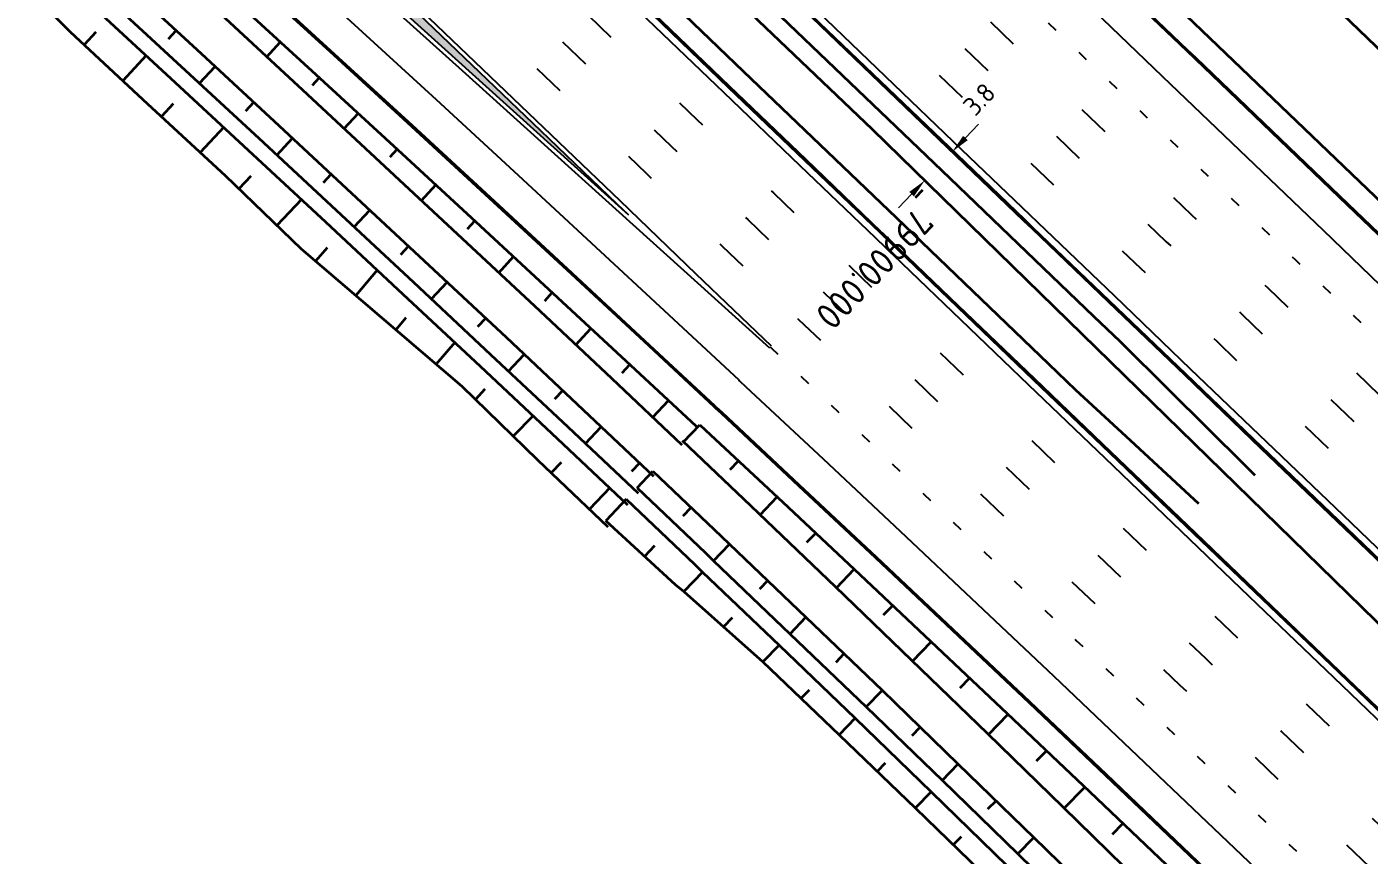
# Model space of a CAD drawing. Header units: metres. Extents: x 134219 to 139178, y 438661 to 444352.
# Drawn here: x 138721.3 to 138848.4, y 438923.7 to 439002.1 of the extents above; entities that cross this region are included whole.
import ezdxf

# ---------------------------------------------------------------- set-up
doc = ezdxf.new("R2010")
doc.units = ezdxf.units.M
doc.linetypes.add('13strp', pattern=[4, 1, -3])
doc.linetypes.add('39strp', pattern=[12, 3, -9])
doc.layers.get('DEFPOINTS').update_dxf_attribs({"color": 193})
for name, color, linetype, lineweight in [('N-WE-KL-ET_LS_OV_KABEL-G', 10, 'KL-LS-OV-N', 35), ('N-WE-KL-ET_LS_OV_KABEL-M', 7, 'Continuous', 18), ('Utd-geleiderail-nw', 8, 'glm a2ee v014$0$f2m40080', 35), ('Utd-ondergr-nw', 8, '13strp', 35)]:
    doc.layers.add(name, color=color, linetype=linetype, lineweight=lineweight)
doc.layers.add('Utd-weg-nw', color=8, linetype='Continuous')
doc.styles.add('alm a2ee v011$0$rtw_iso', font='NLCS-ISO.ttf')
doc.styles.add('NLCS_18', font='NLCS-ISO.ttf', dxfattribs={"height": 1.8})
doc.linetypes.add('glm a2ee v014$0$f2m40080', pattern='A,2,-1,[160,RTW.shx,S=0.5,R=0,X=0,Y=0],-1', length=4)
doc.linetypes.add('KL-LS-OV-N', pattern='A,4,-1,[103,NLCS.SHX,S=0.75,R=0,X=0,Y=0],-1,4,-1.5,["0V",Standard,S=1,R=0,X=0,Y=-0.5],-3', length=14.5)
doc.dimstyles.new('NLCS_t18_pijl_Dimension_l3_h1', dxfattribs={"dimtxt": 1.8, "dimasz": 1.8, "dimexe": 2, "dimexo": 2, "dimgap": 0.7, "dimtad": 1, "dimdec": 1, "dimzin": 0, "dimdsep": 46, "dimtxsty": 'NLCS_18', "dimcen": 2.5, "dimdle": 2, "dimclrd": 256, "dimclre": 256, "dimclrt": 256, "dimadec": 1, "dimazin": 0, "dimtfac": 1, "dimtdec": 1, "dimtofl": 0, "dimtmove": 1, "dimatfit": 0, "dimfxl": 0, "dimtolj": 1, "dimtzin": 0, "dimlwd": 18, "dimlwe": 18, "dimarcsym": 0})

# ---------------------------------------------------------------- blocks, each defined once
blk = doc.blocks.new('*D515')
at = {"layer": 'DEFPOINTS', "color": 0, "transparency": 16777216}
for p in [(138808.9, 438990.31), (138806.3, 438987.59), (138806.3, 438987.59)]:
    blk.add_point(p, dxfattribs=at)
at = {"layer": 'N-WE-KL-ET_LS_OV_KABEL-M', "linetype": 'Continuous', "lineweight": 18, "transparency": 16777216}
for p, q in [((138810.15, 438991.61), (138811.39, 438992.91)), ((138805.05, 438986.29), (138803.8, 438984.99))]:
    blk.add_line(p, q, dxfattribs=at)
at = {"layer": 'N-WE-KL-ET_LS_OV_KABEL-M', "lineweight": 18, "transparency": 16777216}
for p, q in [((138808.9, 438990.31), (138810.35, 438988.92)), ((138806.3, 438987.59), (138804.85, 438988.97))]:
    blk.add_line(p, q, dxfattribs=at)
at = {"layer": 'N-WE-KL-ET_LS_OV_KABEL-M', "transparency": 16777216}
for points in [[(138809.93, 438991.81), (138810.36, 438991.4), (138808.9, 438990.31)], [(138804.83, 438986.5), (138805.27, 438986.08), (138806.3, 438987.59)]]:
    blk.add_solid(points, dxfattribs=at)
at = {"layer": 'N-WE-KL-ET_LS_OV_KABEL-M', "transparency": 16777216, "insert": (138811.46, 438995.28), "char_height": 1.8, "attachment_point": 5, "rotation": 46.2058, "style": 'NLCS_18'}
blk.add_mtext('\\A1;3.8', dxfattribs=at)

msp = doc.modelspace()

# ---------------------------------------------------------------- hatches: boundary and pattern name
at = {"layer": 'Utd-weg-nw', "linetype": 'Continuous'}
msp.add_hatch(color=256, dxfattribs=at).paths.add_polyline_path([(138778.25, 438984.33), (138770.9, 438990.96), (138763.48, 438997.66), (138756.05, 439004.37), (138748.63, 439011.07), (138741.21, 439017.77), (138733.79, 439024.47), (138726.36, 439031.17), (138718.94, 439037.87), (138711.52, 439044.57), (138711.4, 439044.68), (138713.27, 439046.63), (138714.67, 439045.28), (138719.4, 439040.76), (138726.61, 439033.83), (138733.83, 439026.91), (138741.05, 439019.99), (138748.27, 439013.07), (138755.49, 439006.15), (138762.71, 438999.23), (138769.92, 438992.31), (138777.14, 438985.39), (138778.25, 438984.33)])

# ---------------------------------------------------------------- linework, layer by layer
at = {"layer": 'N-WE-KL-ET_LS_OV_KABEL-G', "flags": 128}
for points, elevation in [([(138601.66, 439183.6), (138613.92, 439171.92), (138660.91, 439126.84), (138707.71, 439081.89), (138754.75, 439037.02), (138768.95, 439023.34), (138801.31, 438992.45), (138850.33, 438944.62), (138871.04, 438924.99)], 1.38), ([(138805.55, 439045.34), (138807.03, 439043.96), (138805.5, 439042.1), (138948.82, 438904.38), (138948.95, 438903.89)], -0.15)]:
    msp.add_lwpolyline(points, dxfattribs=dict(at, elevation=elevation))
msp.add_lwpolyline([(138965.16, 438874.91), (138941.81, 438897.22), (138887.71, 438948.92), (138826.6, 439007.5), (138793.89, 439038.41)], dxfattribs=at)
at = {"layer": 'Utd-geleiderail-nw', "linetype": 'Continuous', "flags": 128}
for points in [[(138721.26, 439071.6), (138728.48, 439064.68), (138730.97, 439062.28), (138735.69, 439057.75), (138742.91, 439050.83), (138750.13, 439043.91), (138757.35, 439036.99), (138764.57, 439030.07), (138771.79, 439023.15), (138779, 439016.23), (138786.22, 439009.31), (138793.44, 439002.39), (138800.66, 438995.47), (138807.88, 438988.55), (138814.31, 438982.38), (138815.1, 438981.63), (138822.31, 438974.71), (138824.75, 438972.37), (138829.45, 438967.7), (138836.55, 438960.66), (138837.53, 438959.68)], [(138716.97, 439067.12), (138724.18, 439060.2), (138726.68, 439057.81), (138731.4, 439053.28), (138738.62, 439046.36), (138745.84, 439039.44), (138753.06, 439032.52), (138760.28, 439025.6), (138767.49, 439018.68), (138774.71, 439011.76), (138781.93, 439004.83), (138789.15, 438997.91), (138796.37, 438990.99), (138803.59, 438984.07), (138810.02, 438977.9), (138810.8, 438977.15), (138818.02, 438970.23), (138820.58, 438967.78), (138825.32, 438963.39), (138832.22, 438957)]]:
    msp.add_lwpolyline(points, dxfattribs=at)
at = {"layer": 'Utd-ondergr-nw', "color": 7, "linetype": 'Continuous'}
msp.add_line((138806.08, 438986.67), (138805.39, 438985.95), dxfattribs=at)
at = {"layer": 'Utd-ondergr-nw', "linetype": 'Continuous', "flags": 128}
for points in [[(138716.83, 439110.21), (138723.89, 439103.15), (138730.98, 439096.12), (138738.11, 439089.13), (138745.28, 439082.18), (138750.43, 439077.22), (138752.48, 439075.26), (138759.69, 439068.34), (138766.91, 439061.42), (138774.13, 439054.5), (138781.35, 439047.58), (138788.57, 439040.66), (138795.79, 439033.73), (138803, 439026.81), (138810.22, 439019.89), (138817.44, 439012.97), (138824.66, 439006.05), (138831.1, 438999.88), (138831.88, 438999.13), (138839.1, 438992.21), (138846.31, 438985.29), (138853.53, 438978.37)], [(138716.88, 439110.25), (138723.94, 439103.2), (138731.03, 439096.17), (138738.16, 439089.18), (138745.32, 439082.23), (138750.48, 439077.27), (138752.52, 439075.31), (138759.74, 439068.39), (138766.96, 439061.47), (138774.18, 439054.55), (138781.4, 439047.63), (138788.62, 439040.71), (138795.83, 439033.79), (138803.05, 439026.86), (138810.27, 439019.94), (138817.49, 439013.02), (138824.71, 439006.1), (138831.14, 438999.93), (138831.93, 438999.18), (138839.14, 438992.26), (138846.36, 438985.34), (138853.58, 438978.42)], [(138715.41, 439079.95), (138722.63, 439073.03), (138729.85, 439066.1), (138732.34, 439063.71), (138737.06, 439059.18), (138744.28, 439052.26), (138751.5, 439045.34), (138758.72, 439038.42), (138765.94, 439031.5), (138773.16, 439024.58), (138780.37, 439017.66), (138787.59, 439010.74), (138794.81, 439003.82), (138802.03, 438996.9), (138809.25, 438989.98), (138815.68, 438983.81), (138816.47, 438983.06), (138823.68, 438976.14), (138830.9, 438969.21), (138838.12, 438962.29), (138845.34, 438955.37), (138852.56, 438948.45)], [(138715.46, 439080), (138722.68, 439073.08), (138729.89, 439066.16), (138732.39, 439063.76), (138737.11, 439059.23), (138744.33, 439052.31), (138751.55, 439045.39), (138758.77, 439038.47), (138765.99, 439031.55), (138773.2, 439024.63), (138780.42, 439017.71), (138787.64, 439010.79), (138794.86, 439003.87), (138802.08, 438996.95), (138809.3, 438990.03), (138815.73, 438983.86), (138816.51, 438983.11), (138823.73, 438976.19), (138830.95, 438969.27), (138838.17, 438962.34), (138845.39, 438955.42), (138852.61, 438948.5)], [(138715.55, 439065.64), (138722.77, 439058.72), (138725.26, 439056.33), (138729.98, 439051.8), (138737.2, 439044.88), (138744.42, 439037.96), (138751.64, 439031.04), (138758.86, 439024.12), (138766.08, 439017.2), (138773.29, 439010.28), (138780.51, 439003.35), (138787.73, 438996.43), (138794.95, 438989.51), (138802.07, 438982.68)], [(138715.6, 439065.69), (138722.81, 439058.77), (138725.31, 439056.38), (138730.03, 439051.85), (138737.25, 439044.93), (138744.47, 439038.01), (138751.69, 439031.09), (138758.91, 439024.17), (138766.12, 439017.25), (138773.34, 439010.33), (138780.56, 439003.41), (138787.78, 438996.48), (138795, 438989.56), (138802.12, 438982.73)], [(138686.4, 439037.77), (138688.58, 439035.46), (138691.25, 439032.88), (138696.02, 439028.8), (138703.64, 439022.31), (138710.67, 439015.18), (138718.32, 439008.73), (138725.4, 439001.65), (138732.73, 438994.85), (138740.07, 438988.05), (138747.27, 438981.11), (138754.88, 438974.61), (138762.49, 438968.11), (138769.65, 438961.13), (138776.29, 438954.8)], [(138720.85, 439026.45), (138728.24, 439019.74), (138731.46, 439016.81), (138735.64, 439013.01), (138743.03, 439006.28), (138750.4, 438999.54), (138757.77, 438992.78), (138765.11, 438986), (138772.45, 438979.22), (138779.78, 438972.42), (138786.39, 438966.26), (138786.48, 438966.18), (138786.52, 438966.14)], [(138719.11, 439024.52), (138726.5, 439017.81), (138729.72, 439014.89), (138733.89, 439011.09), (138741.28, 439004.36), (138748.65, 438997.62), (138756.01, 438990.86), (138763.35, 438984.09), (138770.68, 438977.31), (138778.01, 438970.52), (138784.62, 438964.36), (138784.71, 438964.27), (138784.78, 438964.21)], [(138717.85, 439023.13), (138725.35, 439016.51), (138732.71, 439009.74), (138740.06, 439002.96), (138747.4, 438996.17), (138754.72, 438989.36), (138762.04, 438982.54), (138769.34, 438975.71), (138776.64, 438968.86), (138783.31, 438962.58)], [(138715.17, 439020.16), (138722.67, 439013.54), (138730.03, 439006.77), (138737.38, 438999.99), (138744.71, 438993.2), (138752.04, 438986.39), (138759.36, 438979.57), (138766.66, 438972.74), (138773.95, 438965.89), (138780.63, 438959.61)], [(138728.2, 439019.68), (138731.42, 439016.76), (138735.6, 439012.96), (138742.98, 439006.23), (138750.36, 438999.48), (138757.72, 438992.73), (138765.07, 438985.95), (138772.4, 438979.17), (138779.73, 438972.37), (138786.34, 438966.21), (138786.43, 438966.12), (138786.47, 438966.09)], [(138721.21, 439011.93), (138728.57, 439005.16), (138735.92, 438998.38), (138743.26, 438991.58), (138750.58, 438984.78), (138757.9, 438977.96), (138765.2, 438971.12), (138772.5, 438964.28), (138779.17, 438958)], [(138720.21, 439010.82), (138727.56, 439004.05), (138734.91, 438997.26), (138742.25, 438990.47), (138749.58, 438983.66), (138756.9, 438976.84), (138764.2, 438970.01), (138771.49, 438963.17), (138778.17, 438956.88)], [(138727.83, 439001.61), (138726.72, 439000.43)], [(138734.7, 439000.98), (138735.44, 439001.78)], [(138744.02, 438999.29), (138745.29, 439000.69)], [(138732.58, 438999.42), (138730.38, 438997.03)], [(138737.64, 438996.79), (138739.11, 438998.38)], [(138748.33, 438996.61), (138748.98, 438997.31)], [(138742.04, 438994.19), (138742.78, 438994.99)], [(138735.15, 438994.83), (138734.05, 438993.63)], [(138751.34, 438992.5), (138752.66, 438993.93)], [(138739.93, 438992.62), (138737.71, 438990.23)], [(138744.97, 438989.99), (138746.45, 438991.59)], [(138755.68, 438989.82), (138756.35, 438990.55)], [(138742.5, 438987.99), (138741.36, 438986.81)], [(138749.37, 438987.39), (138750.11, 438988.18)], [(138758.66, 438985.69), (138760.02, 438987.16)], [(138747.29, 438985.79), (138744.96, 438983.34)], [(138752.29, 438983.19), (138753.77, 438984.78)], [(138763.01, 438983.02), (138763.7, 438983.77)], [(138802.07, 438982.68), (138802.17, 438982.59), (138808.6, 438976.42), (138809.39, 438975.67), (138816.6, 438968.75), (138823.82, 438961.83), (138831.04, 438954.91), (138838.26, 438947.99), (138845.48, 438941.07), (138852.7, 438934.15), (138859.91, 438927.23), (138867.13, 438920.31), (138874.35, 438913.39)], [(138802.12, 438982.73), (138802.22, 438982.64), (138808.65, 438976.47), (138809.43, 438975.72), (138816.65, 438968.8), (138823.87, 438961.88), (138831.09, 438954.96), (138838.31, 438948.04), (138845.53, 438941.12), (138852.74, 438934.2), (138859.96, 438927.28), (138867.18, 438920.36), (138874.4, 438913.44)], [(138749.74, 438981.21), (138748.63, 438979.95)], [(138756.69, 438980.57), (138757.43, 438981.37)], [(138765.97, 438978.86), (138767.37, 438980.38)], [(138754.47, 438979.1), (138752.43, 438976.71)], [(138759.6, 438976.37), (138761.08, 438977.95)], [(138770.33, 438976.21), (138771.04, 438976.98)], [(138757.18, 438974.57), (138756.24, 438973.46)], [(138763.99, 438973.75), (138764.74, 438974.54)], [(138773.26, 438972.03), (138774.7, 438973.58)], [(138761.81, 438972.25), (138760.04, 438970.21)], [(138766.9, 438969.54), (138768.38, 438971.12)], [(138777.64, 438969.39), (138778.37, 438970.18)], [(138764.65, 438967.82), (138763.76, 438966.87)], [(138771.29, 438966.91), (138772.03, 438967.7)], [(138780.55, 438965.18), (138782.03, 438966.77)], [(138786.47, 438966.09), (138787.04, 438965.56), (138794.34, 438958.73), (138801.63, 438951.89), (138808.9, 438945.04), (138816.17, 438938.17), (138823.42, 438931.3), (138830.65, 438924.4), (138837.88, 438917.5), (138840.66, 438914.84), (138844.5, 438911.15), (138851.72, 438904.23), (138858.94, 438897.31)], [(138786.52, 438966.14), (138787.09, 438965.61), (138794.39, 438958.78), (138801.68, 438951.94), (138808.95, 438945.09), (138816.21, 438938.23), (138823.46, 438931.35), (138830.7, 438924.46), (138837.93, 438917.55), (138840.71, 438914.89), (138844.55, 438911.2), (138851.77, 438904.28), (138858.99, 438897.36)], [(138769.22, 438965.3), (138767.34, 438963.38)], [(138783.46, 438962.84), (138785.01, 438964.47)], [(138785.01, 438964.47), (138785.55, 438963.96), (138792.85, 438957.14), (138800.14, 438950.3), (138807.41, 438943.45), (138814.67, 438936.59), (138821.91, 438929.72), (138829.15, 438922.83), (138836.37, 438915.92), (138839.15, 438913.26), (138842.99, 438909.58), (138850.21, 438902.66), (138857.43, 438895.74)], [(138774.18, 438962.69), (138775.67, 438964.27)], [(138783.34, 438962.96), (138789.8, 438956.81), (138790.58, 438956.06), (138797.81, 438949.15), (138805.02, 438942.22), (138812.21, 438935.27), (138819.38, 438928.3), (138826.54, 438921.31), (138833.68, 438914.31), (138840.8, 438907.3), (138847.92, 438900.27), (138855.04, 438893.24)], [(138771.89, 438960.9), (138770.93, 438959.91)], [(138778.57, 438960.06), (138779.31, 438960.85)], [(138787.88, 438960.22), (138788.67, 438961.05)], [(138779.07, 438958.5), (138780.57, 438960.07)], [(138780.57, 438960.07), (138787.03, 438953.92), (138787.81, 438953.17), (138795.04, 438946.26), (138802.25, 438939.33), (138809.44, 438932.38), (138816.61, 438925.41), (138823.77, 438918.43), (138830.91, 438911.43), (138838.04, 438904.41), (138845.15, 438897.38), (138852.27, 438890.35)], [(138776.47, 438958.48), (138774.55, 438956.46)], [(138779.07, 438958.5), (138785.53, 438952.35), (138786.31, 438951.6), (138793.53, 438944.69), (138800.74, 438937.76), (138807.93, 438930.81), (138815.11, 438923.84), (138822.26, 438916.86), (138829.4, 438909.86), (138836.53, 438902.84), (138843.65, 438895.81), (138850.76, 438888.78)], [(138778.03, 438957.42), (138776.09, 438955.38)], [(138778.03, 438957.42), (138784.49, 438951.27), (138785.27, 438950.52), (138792.5, 438943.61), (138799.7, 438936.68), (138806.89, 438929.73), (138814.07, 438922.76), (138821.23, 438915.77), (138828.37, 438908.77), (138835.49, 438901.76), (138842.61, 438894.73), (138849.72, 438887.7)], [(138790.71, 438955.94), (138792.32, 438957.64)], [(138783.44, 438955.83), (138784.19, 438956.62)], [(138776.08, 438955.39), (138782.66, 438949.36), (138783.5, 438948.67), (138790.97, 438942.02), (138798.2, 438935.11), (138805.41, 438928.17), (138812.59, 438921.22), (138819.76, 438914.25), (138826.91, 438907.26), (138834.04, 438900.24), (138841.17, 438893.22), (138848.3, 438886.21)], [(138786.31, 438951.6), (138787.82, 438953.17)], [(138795.14, 438953.35), (138795.97, 438954.21)], [(138780.71, 438952.99), (138779.78, 438952)], [(138785.27, 438950.52), (138783.5, 438948.67)], [(138797.93, 438949.03), (138799.62, 438950.79)], [(138790.68, 438948.93), (138791.43, 438949.71)], [(138802.4, 438946.46), (138803.26, 438947.36)], [(138788.06, 438946.2), (138787.24, 438945.34)], [(138793.54, 438944.68), (138795.05, 438946.25)], [(138792.5, 438943.61), (138790.97, 438942.01)], [(138805.14, 438942.1), (138806.9, 438943.93)], [(138797.9, 438942), (138798.65, 438942.79)], [(138809.64, 438939.56), (138810.54, 438940.49)], [(138795.34, 438939.35), (138794.58, 438938.56)], [(138800.75, 438937.75), (138802.26, 438939.32)], [(138799.7, 438936.68), (138798.2, 438935.11)], [(138812.33, 438935.15), (138814.18, 438937.06)], [(138805.1, 438935.06), (138805.85, 438935.84)], [(138816.86, 438932.64), (138817.81, 438933.61)], [(138802.55, 438932.42), (138801.8, 438931.65)], [(138807.94, 438930.8), (138809.45, 438932.37)], [(138819.5, 438928.18), (138821.44, 438930.17)], [(138806.89, 438929.73), (138805.4, 438928.18)], [(138812.28, 438928.1), (138813.04, 438928.88)], [(138824.07, 438925.7), (138825.06, 438926.72)], [(138809.74, 438925.47), (138808.99, 438924.71)], [(138815.11, 438923.84), (138816.63, 438925.4)]]:
    msp.add_lwpolyline(points, dxfattribs=at)
at = {"layer": 'Utd-weg-nw', "linetype": '39strp', "flags": 128}
for points in [[(138384.64, 439376.95), (138387.75, 439373.97), (138394.97, 439367.05), (138402.18, 439360.13), (138409.4, 439353.21), (138416.62, 439346.29), (138423.84, 439339.37), (138431.06, 439332.44), (138438.28, 439325.52), (138445.49, 439318.6), (138452.71, 439311.68), (138459.93, 439304.76), (138467.15, 439297.84), (138474.37, 439290.92), (138481.59, 439284), (138488.8, 439277.08), (138496.02, 439270.16), (138503.24, 439263.24), (138510.46, 439256.32), (138517.68, 439249.4), (138524.9, 439242.48), (138532.11, 439235.55), (138539.33, 439228.63), (138546.55, 439221.71), (138553.77, 439214.79), (138560.99, 439207.87), (138568.21, 439200.95), (138575.42, 439194.03), (138582.64, 439187.11), (138589.86, 439180.19), (138597.08, 439173.27), (138604.3, 439166.35), (138611.52, 439159.43), (138618.73, 439152.51), (138625.95, 439145.59), (138633.17, 439138.66), (138640.39, 439131.74), (138647.61, 439124.82), (138654.83, 439117.9), (138662.04, 439110.98), (138669.26, 439104.06), (138676.48, 439097.14), (138683.7, 439090.22), (138690.92, 439083.3), (138698.14, 439076.38), (138705.35, 439069.46), (138712.57, 439062.54), (138719.79, 439055.62), (138722.29, 439053.22), (138727.01, 439048.7), (138734.23, 439041.77), (138741.44, 439034.85), (138748.66, 439027.93), (138755.88, 439021.01), (138763.1, 439014.09), (138770.32, 439007.17), (138777.54, 439000.25), (138784.75, 438993.33), (138791.97, 438986.41), (138799.1, 438979.58)], [(138382.22, 439374.42), (138385.33, 439371.44), (138392.54, 439364.52), (138399.76, 439357.6), (138406.98, 439350.68), (138414.2, 439343.76), (138421.42, 439336.84), (138428.64, 439329.92), (138435.85, 439323), (138443.07, 439316.08), (138450.29, 439309.16), (138457.51, 439302.24), (138464.73, 439295.31), (138471.95, 439288.39), (138479.16, 439281.47), (138486.38, 439274.55), (138493.6, 439267.63), (138500.82, 439260.71), (138508.04, 439253.79), (138515.26, 439246.87), (138522.47, 439239.95), (138529.69, 439233.03), (138536.91, 439226.11), (138544.13, 439219.19), (138551.35, 439212.27), (138558.57, 439205.35), (138565.78, 439198.42), (138573, 439191.5), (138580.22, 439184.58), (138587.44, 439177.66), (138594.66, 439170.74), (138601.87, 439163.82), (138609.09, 439156.9), (138616.31, 439149.98), (138623.53, 439143.06), (138630.75, 439136.14), (138637.97, 439129.22), (138645.18, 439122.3), (138652.4, 439115.38), (138659.62, 439108.46), (138666.84, 439101.53), (138674.06, 439094.61), (138681.28, 439087.69), (138688.49, 439080.77), (138695.71, 439073.85), (138702.93, 439066.93), (138710.15, 439060.01), (138717.37, 439053.09), (138719.87, 439050.7), (138724.59, 439046.17), (138731.8, 439039.25), (138739.02, 439032.33), (138746.24, 439025.41), (138753.46, 439018.49), (138760.68, 439011.57), (138767.9, 439004.65), (138775.11, 438997.72), (138782.33, 438990.8), (138789.55, 438983.88), (138796.68, 438977.05)], [(138379.79, 439371.9), (138382.9, 439368.92), (138390.12, 439362), (138397.34, 439355.07), (138404.56, 439348.15), (138411.78, 439341.23), (138419, 439334.31), (138426.21, 439327.39), (138433.43, 439320.47), (138440.65, 439313.55), (138447.87, 439306.63), (138455.09, 439299.71), (138462.3, 439292.79), (138469.52, 439285.87), (138476.74, 439278.95), (138483.96, 439272.03), (138491.18, 439265.11), (138498.4, 439258.18), (138505.61, 439251.26), (138512.83, 439244.34), (138520.05, 439237.42), (138527.27, 439230.5), (138534.49, 439223.58), (138541.71, 439216.66), (138548.92, 439209.74), (138556.14, 439202.82), (138563.36, 439195.9), (138570.58, 439188.98), (138577.8, 439182.06), (138585.02, 439175.14), (138592.23, 439168.22), (138599.45, 439161.29), (138606.67, 439154.37), (138613.89, 439147.45), (138621.11, 439140.53), (138628.33, 439133.61), (138635.54, 439126.69), (138642.76, 439119.77), (138649.98, 439112.85), (138657.2, 439105.93), (138664.42, 439099.01), (138671.64, 439092.09), (138678.85, 439085.17), (138686.07, 439078.25), (138693.29, 439071.33), (138700.51, 439064.4), (138707.73, 439057.48), (138714.95, 439050.56), (138717.44, 439048.17), (138722.16, 439043.64), (138729.38, 439036.72), (138736.6, 439029.8), (138743.82, 439022.88), (138751.04, 439015.96), (138758.26, 439009.04), (138765.47, 439002.12), (138772.69, 438995.2), (138779.91, 438988.28), (138787.13, 438981.36), (138794.25, 438974.53)], [(138708.57, 439102.26), (138708.84, 439101.99), (138716.06, 439095.07), (138723.28, 439088.15), (138730.5, 439081.23), (138737.71, 439074.31), (138740.21, 439071.92), (138744.93, 439067.39), (138752.15, 439060.47), (138759.37, 439053.55), (138766.59, 439046.63), (138773.81, 439039.71), (138781.02, 439032.79), (138788.24, 439025.87), (138795.46, 439018.95), (138802.68, 439012.03), (138809.9, 439005.1), (138817.12, 438998.18), (138823.55, 438992.01), (138824.33, 438991.26), (138831.55, 438984.34), (138838.77, 438977.42), (138845.99, 438970.5), (138853.21, 438963.58), (138860.43, 438956.66), (138867.64, 438949.74), (138874.86, 438942.82), (138882.08, 438935.9), (138889.3, 438928.98)], [(138706.15, 439099.73), (138706.42, 439099.47), (138713.64, 439092.55), (138720.86, 439085.63), (138728.07, 439078.71), (138735.29, 439071.79), (138737.79, 439069.39), (138742.51, 439064.86), (138749.73, 439057.94), (138756.95, 439051.02), (138764.17, 439044.1), (138771.38, 439037.18), (138778.6, 439030.26), (138785.82, 439023.34), (138793.04, 439016.42), (138800.26, 439009.5), (138807.48, 439002.58), (138814.69, 438995.66), (138821.13, 438989.49), (138821.91, 438988.74), (138829.13, 438981.82), (138836.35, 438974.9), (138843.57, 438967.97), (138850.79, 438961.05), (138858, 438954.13), (138865.22, 438947.21), (138872.44, 438940.29), (138879.66, 438933.37), (138886.88, 438926.45)], [(138703.72, 439097.2), (138704, 439096.94), (138711.22, 439090.02), (138718.43, 439083.1), (138725.65, 439076.18), (138732.87, 439069.26), (138735.37, 439066.86), (138740.09, 439062.34), (138747.31, 439055.42), (138754.53, 439048.5), (138761.74, 439041.58), (138768.96, 439034.66), (138776.18, 439027.73), (138783.4, 439020.81), (138790.62, 439013.89), (138797.83, 439006.97), (138805.05, 439000.05), (138812.27, 438993.13), (138818.71, 438986.96), (138819.49, 438986.21), (138826.71, 438979.29), (138833.93, 438972.37), (138841.14, 438965.45), (138848.36, 438958.53), (138855.58, 438951.61), (138862.8, 438944.69), (138870.02, 438937.77), (138877.24, 438930.84), (138884.45, 438923.92)], [(138799.1, 438979.58), (138799.19, 438979.49), (138805.63, 438973.32), (138806.41, 438972.57), (138813.63, 438965.65), (138820.85, 438958.73), (138828.06, 438951.81), (138835.28, 438944.89), (138842.5, 438937.96), (138849.72, 438931.04), (138856.94, 438924.12), (138864.16, 438917.2), (138871.37, 438910.28)], [(138796.68, 438977.05), (138796.77, 438976.96), (138803.21, 438970.79), (138803.99, 438970.04), (138811.21, 438963.12), (138818.42, 438956.2), (138825.64, 438949.28), (138832.86, 438942.36), (138840.08, 438935.44), (138847.3, 438928.52), (138854.52, 438921.6), (138861.73, 438914.68), (138868.95, 438907.76)], [(138794.25, 438974.53), (138794.35, 438974.44), (138800.78, 438968.27), (138801.57, 438967.52), (138808.78, 438960.59), (138816, 438953.67), (138823.22, 438946.75), (138830.44, 438939.83), (138837.66, 438932.91), (138844.87, 438925.99), (138852.09, 438919.07), (138859.31, 438912.15), (138866.53, 438905.23)]]:
    msp.add_lwpolyline(points, dxfattribs=at)
at = {"layer": 'Utd-weg-nw', "linetype": 'Continuous', "flags": 128}
for points in [[(138714.45, 439107.84), (138721.53, 439100.77), (138728.63, 439093.74), (138735.77, 439086.74), (138742.95, 439079.77), (138748.11, 439074.8), (138750.16, 439072.84), (138757.38, 439065.92), (138764.59, 439059), (138771.81, 439052.08), (138779.03, 439045.16), (138786.25, 439038.24), (138793.47, 439031.32), (138800.69, 439024.4), (138807.9, 439017.48), (138815.12, 439010.55), (138822.34, 439003.63), (138828.78, 438997.46), (138829.56, 438996.71), (138836.78, 438989.79), (138844, 438982.87), (138851.21, 438975.95)], [(138715.94, 439080.5), (138723.16, 439073.58), (138730.38, 439066.66), (138732.88, 439064.27), (138737.6, 439059.74), (138744.82, 439052.82), (138752.03, 439045.9), (138759.25, 439038.98), (138766.47, 439032.06), (138773.69, 439025.14), (138780.91, 439018.22), (138788.13, 439011.29), (138795.34, 439004.37), (138802.56, 438997.45), (138809.78, 438990.53), (138816.22, 438984.36), (138817, 438983.61), (138824.22, 438976.69), (138831.43, 438969.77), (138838.65, 438962.85), (138845.87, 438955.93), (138853.09, 438949.01)], [(138715.06, 439065.14), (138722.28, 439058.21), (138724.78, 439055.82), (138729.5, 439051.29), (138736.72, 439044.37), (138743.94, 439037.45), (138751.15, 439030.53), (138758.37, 439023.61), (138765.59, 439016.69), (138772.81, 439009.77), (138780.03, 439002.85), (138787.25, 438995.93), (138794.46, 438989.01), (138801.59, 438982.18)], [(138719.67, 439041.04), (138726.89, 439034.12), (138734.11, 439027.2), (138741.33, 439020.28), (138748.55, 439013.36), (138755.76, 439006.44), (138762.98, 438999.52), (138770.2, 438992.6), (138777.42, 438985.68), (138784.64, 438978.76), (138791.76, 438971.93)], [(138717.98, 439038.2), (138725.4, 439031.5), (138732.83, 439024.8), (138740.25, 439018.1), (138747.67, 439011.39), (138755.09, 439004.69), (138762.52, 438997.99), (138769.94, 438991.29), (138777.36, 438984.59), (138784.78, 438977.89), (138791.59, 438971.75)], [(138715.67, 439035.64), (138723.09, 439028.94), (138730.5, 439022.22), (138733.71, 439019.29), (138737.9, 439015.49), (138745.29, 439008.76), (138752.67, 439002.01), (138760.03, 438995.24), (138767.39, 438988.47), (138774.73, 438981.68), (138782.06, 438974.87), (138788.68, 438968.71), (138788.77, 438968.63), (138788.77, 438968.62)], [(138801.59, 438982.18), (138801.68, 438982.09), (138808.12, 438975.92), (138808.9, 438975.17), (138816.12, 438968.25), (138823.34, 438961.33), (138830.56, 438954.4), (138837.77, 438947.48), (138844.99, 438940.56), (138852.21, 438933.64), (138859.43, 438926.72), (138866.65, 438919.8), (138873.87, 438912.88)], [(138788.77, 438968.62), (138789.37, 438968.06), (138796.68, 438961.23), (138803.97, 438954.38), (138811.25, 438947.53), (138818.52, 438940.66), (138825.77, 438933.77), (138833.01, 438926.88), (138840.24, 438919.97), (138843.02, 438917.31), (138846.87, 438913.62), (138854.09, 438906.7), (138861.3, 438899.78)]]:
    msp.add_lwpolyline(points, dxfattribs=at)
at = {"layer": 'Utd-weg-nw', "linetype": '13strp', "flags": 128}
for points in [[(138711.15, 439104.94), (138711.42, 439104.68), (138718.64, 439097.76), (138725.86, 439090.84), (138733.07, 439083.92), (138740.29, 439077), (138742.79, 439074.61), (138747.51, 439070.08), (138754.73, 439063.16), (138761.95, 439056.24), (138769.17, 439049.32), (138776.38, 439042.4), (138783.6, 439035.48), (138790.82, 439028.56), (138798.04, 439021.63), (138805.26, 439014.71), (138812.48, 439007.79), (138819.69, 439000.87), (138826.13, 438994.7), (138826.91, 438993.95), (138834.13, 438987.03), (138841.35, 438980.11), (138848.57, 438973.19), (138855.79, 438966.27), (138863, 438959.35), (138870.22, 438952.43), (138877.44, 438945.51), (138884.66, 438938.59), (138891.88, 438931.67)], [(138791.67, 438971.84), (138791.77, 438971.75), (138798.2, 438965.58), (138798.99, 438964.83), (138806.21, 438957.91), (138813.42, 438950.98), (138820.64, 438944.06), (138827.86, 438937.14), (138835.08, 438930.22), (138842.3, 438923.3), (138849.52, 438916.38), (138856.73, 438909.46), (138863.95, 438902.54)]]:
    msp.add_lwpolyline(points, dxfattribs=at)
at = {"layer": 'Utd-weg-nw', "linetype": 'Continuous', "flags": 128}
msp.add_lwpolyline([(138778.25, 438984.33), (138770.9, 438990.96), (138763.48, 438997.66), (138756.05, 439004.37), (138748.63, 439011.07), (138741.21, 439017.77), (138733.79, 439024.47), (138726.36, 439031.17), (138718.94, 439037.87), (138711.52, 439044.57), (138711.4, 439044.68), (138713.27, 439046.63), (138714.67, 439045.28), (138719.4, 439040.76), (138726.61, 439033.83), (138733.83, 439026.91), (138741.05, 439019.99), (138748.27, 439013.07), (138755.49, 439006.15), (138762.71, 438999.23), (138769.92, 438992.31), (138777.14, 438985.39), (138778.25, 438984.33)], close=True, dxfattribs=at)

# ---------------------------------------------------------------- texts
at = {"layer": 'Utd-ondergr-nw', "color": 7, "style": 'alm a2ee v011$0$rtw_iso'}
msp.add_text('79900.000', height=2.5, rotation=226.2055, dxfattribs=at).set_placement((138805.49, 438985.16))

# ---------------------------------------------------------------- dimensions: what is measured, and where the dimension line sits
at = {"layer": 'N-WE-KL-ET_LS_OV_KABEL-M'}
dim = msp.add_linear_dim(base=(138806.3, 438987.59), p1=(138808.9, 438990.31), p2=(138806.3, 438987.59), angle=226.2058, dimstyle='NLCS_t18_pijl_Dimension_l3_h1', dxfattribs=at)
dim.commit()
dim.dimension.update_dxf_attribs({"geometry": '*D515', "text_midpoint": (138812.61, 438994.18), "dimtype": 161})

doc.saveas('drawing.dxf')
